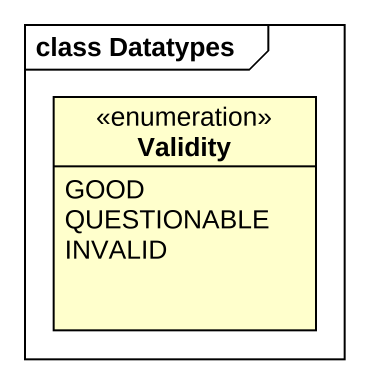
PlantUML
@startuml
mainframe class Datatypes
hide circle
hide empty members
enum Validity {
  GOOD
  QUESTIONABLE
  INVALID
}
@enduml
